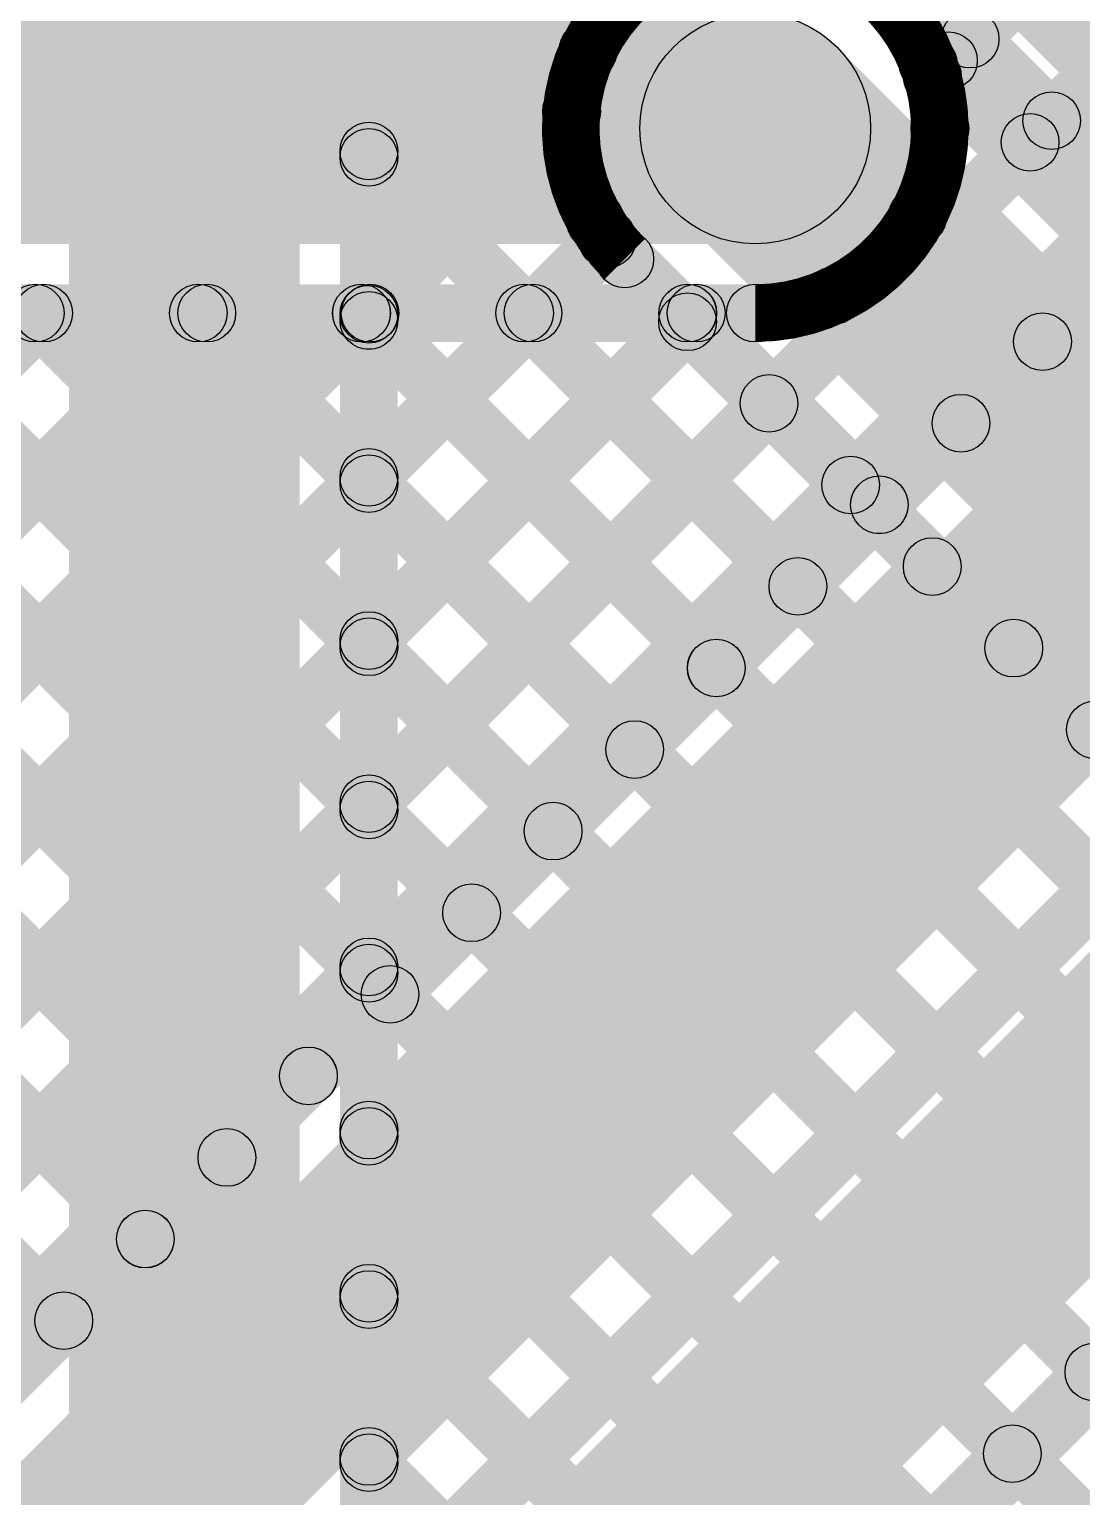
# Model space of a CAD drawing. Header units: millimetres. Extents: x -0.08 to 5.25, y -0.08 to 2.73.
# Drawn here: x 3.4231 to 3.6056, y 0.9328 to 1.1872 of the extents above; entities that cross this region are included whole.
import ezdxf

# ---------------------------------------------------------------- set-up
doc = ezdxf.new("R2010")
doc.units = ezdxf.units.MM
doc.header["$MEASUREMENT"] = 0
for name, color, linetype in [('BottomLayer', 5, 'Continuous'), ('TopLayer', 1, 'Continuous'), ('ViaHoleLayer', 16, 'Continuous')]:
    doc.layers.add(name, color=color, linetype=linetype)

msp = doc.modelspace()

# ---------------------------------------------------------------- hatches: boundary and pattern name
at = {"layer": 'BottomLayer'}
for points in [[(3.47, 0.42125), (3.43, 0.42125), (3.43, 1.598), (3.47, 1.598)], [(3.49186, 1.29686), (3.52014, 1.32514), (3.64814, 1.19714), (3.61986, 1.16886)], [(3.487, 0.42125), (3.477, 0.42125), (3.477, 1.28983), (3.487, 1.28983)], [(3.487, 0.42125), (3.477, 0.42125), (3.477, 1.28983), (3.487, 1.28983)], [(3.47989, 1.28478), (3.48696, 1.29185), (3.61488, 1.16394), (3.60781, 1.15686)], [(3.47989, 1.28478), (3.48696, 1.29185), (3.61488, 1.16394), (3.60781, 1.15686)], [(3.48554, 1.16256), (3.47846, 1.16963), (3.54029, 1.23146), (3.54736, 1.22439)], [(3.48554, 1.16256), (3.47846, 1.16963), (3.54029, 1.23146), (3.54736, 1.22439)], [(3.47846, 1.21804), (3.48554, 1.22512), (3.52355, 1.1871), (3.51648, 1.18003)], [(3.47846, 1.21804), (3.48554, 1.22511), (3.52355, 1.1871), (3.51648, 1.18003)], [(3.47846, 1.18976), (3.48554, 1.19683), (3.52481, 1.15756), (3.51774, 1.15049)], [(3.47846, 1.18976), (3.48554, 1.19683), (3.52482, 1.15755), (3.51774, 1.15048)], [(3.56809, 1.18909), (3.57516, 1.19616), (4.34479, 0.42654), (4.33772, 0.41946)], [(3.56809, 1.18909), (3.57516, 1.19616), (3.67454, 1.09679), (3.66746, 1.08972)], [(3.58604, 1.17821), (3.57897, 1.18529), (3.58271, 1.18903), (3.58979, 1.18196)], [(3.58604, 1.17822), (3.57897, 1.18529), (3.58271, 1.18903), (3.58978, 1.18196)], [(3.53486, 1.15586), (3.56314, 1.18414), (4.34214, 0.40514), (4.31386, 0.37686)], [(3.48554, 1.13428), (3.47846, 1.14135), (3.5136, 1.17649), (3.52067, 1.16941)], [(3.48554, 1.13428), (3.47846, 1.14135), (3.5136, 1.17649), (3.52067, 1.16942)], [(3.60018, 1.16407), (3.59311, 1.17114), (3.59686, 1.17489), (3.60393, 1.16782)], [(3.60018, 1.16407), (3.59311, 1.17114), (3.59686, 1.17489), (3.60393, 1.16782)], [(3.47846, 1.16148), (3.48554, 1.16855), (4.46455, 0.18954), (4.45748, 0.18246)], [(3.47846, 1.16147), (3.48554, 1.16854), (3.67454, 0.97954), (3.66746, 0.97247)], [(3.48554, 1.10599), (3.47846, 1.11307), (3.51981, 1.15441), (3.52688, 1.14734)], [(3.48554, 1.106), (3.47846, 1.11307), (3.51981, 1.15441), (3.52688, 1.14734)], [(3.52284, 1.14384), (3.52991, 1.15091), (4.30888, 0.37194), (4.30181, 0.36486)], [(3.52284, 1.14384), (3.52991, 1.15091), (3.67454, 1.00628), (3.66746, 0.99921)], [(3.47846, 1.13319), (3.48554, 1.14026), (4.38979, 0.23601), (4.38272, 0.22894)], [(3.47846, 1.13319), (3.48554, 1.14026), (3.67454, 0.95126), (3.66746, 0.94419)], [(3.48554, 1.07771), (3.47846, 1.08478), (3.53371, 1.14003), (3.54079, 1.13296)], [(3.48554, 1.07771), (3.47846, 1.08478), (3.53371, 1.14003), (3.54078, 1.13296)], [(3.48554, 1.04943), (3.47846, 1.0565), (3.54786, 1.12589), (3.55493, 1.11882)], [(3.48554, 1.04943), (3.47846, 1.0565), (3.54786, 1.12589), (3.55493, 1.11882)], [(3.47846, 1.10491), (3.48554, 1.11198), (4.28198, 0.31554), (4.27491, 0.30846)], [(3.47846, 1.1049), (3.48554, 1.11198), (3.67454, 0.92297), (3.66746, 0.9159)], [(3.48554, 1.02114), (3.47846, 1.02821), (3.562, 1.11175), (3.56907, 1.10468)], [(3.48554, 1.02114), (3.47846, 1.02821), (3.562, 1.11175), (3.56907, 1.10468)], [(3.48554, 0.99286), (3.47846, 0.99993), (3.57614, 1.0976), (3.58321, 1.09053)], [(3.48554, 0.99286), (3.47846, 0.99993), (3.57614, 1.0976), (3.58321, 1.09053)], [(3.47846, 1.07662), (3.48554, 1.08369), (4.25369, 0.31554), (4.24662, 0.30846)], [(3.47846, 1.07662), (3.48554, 1.08369), (3.67454, 0.89469), (3.66746, 0.88762)], [(3.48554, 0.96457), (3.47846, 0.97164), (3.59028, 1.08346), (3.59735, 1.07639)], [(3.48554, 0.96457), (3.47846, 0.97164), (3.59028, 1.08346), (3.59735, 1.07639)], [(3.48554, 0.93629), (3.47846, 0.94336), (3.60442, 1.06932), (3.6115, 1.06225)], [(3.48554, 0.93629), (3.47846, 0.94336), (3.60442, 1.06932), (3.6115, 1.06225)], [(3.47846, 1.04834), (3.48554, 1.05541), (4.22541, 0.31554), (4.21834, 0.30846)], [(3.47846, 1.04834), (3.48554, 1.05541), (3.67454, 0.86641), (3.66746, 0.85934)], [(3.48554, 0.908), (3.47846, 0.91508), (3.61857, 1.05518), (3.62564, 1.04811)], [(3.48554, 0.908), (3.47846, 0.91508), (3.61857, 1.05518), (3.62564, 1.04811)], [(3.48554, 0.87972), (3.47846, 0.88679), (3.63271, 1.04104), (3.63978, 1.03396)], [(3.48554, 0.87972), (3.47846, 0.88679), (3.63271, 1.04104), (3.63978, 1.03397)], [(3.47846, 1.02005), (3.48554, 1.02713), (4.19713, 0.31554), (4.19005, 0.30846)], [(3.47846, 1.02005), (3.48554, 1.02712), (3.67454, 0.83812), (3.66746, 0.83105)], [(3.48554, 0.85144), (3.47846, 0.85851), (3.64685, 1.02689), (3.65392, 1.01982)], [(3.48554, 0.85144), (3.47846, 0.85851), (3.64685, 1.02689), (3.65392, 1.01982)], [(3.48554, 0.82315), (3.47846, 0.83022), (3.66099, 1.01275), (3.66806, 1.00568)], [(3.48554, 0.82315), (3.47846, 0.83022), (3.66099, 1.01275), (3.66806, 1.00568)], [(3.47846, 0.99177), (3.48554, 0.99884), (4.16884, 0.31554), (4.16177, 0.30846)], [(3.47846, 0.99177), (3.48554, 0.99884), (3.67454, 0.80984), (3.66746, 0.80277)], [(3.47846, 0.96349), (3.48554, 0.97056), (4.14056, 0.31554), (4.13349, 0.30846)], [(3.47846, 0.96348), (3.48554, 0.97055), (3.67454, 0.78155), (3.66746, 0.77448)], [(3.47846, 0.9352), (3.48554, 0.94227), (4.11227, 0.31554), (4.1052, 0.30846)], [(3.47846, 0.9352), (3.48554, 0.94227), (3.67454, 0.75327), (3.66746, 0.7462)]]:
    msp.add_hatch(color=5, dxfattribs=at).paths.add_polyline_path(points)
h = msp.add_hatch(color=5, dxfattribs=at)
edge = h.paths.add_edge_path()
edge.add_arc((3.58625, 1.1855), 0.005, 0, 360)
h = msp.add_hatch(color=5, dxfattribs=at)
edge = h.paths.add_edge_path()
edge.add_arc((3.58625, 1.1855), 0.005, 0, 360)
h = msp.add_hatch(color=5, dxfattribs=at)
edge = h.paths.add_edge_path()
edge.add_arc((3.52002, 1.18356), 0.005, 0, 360)
h = msp.add_hatch(color=5, dxfattribs=at)
edge = h.paths.add_edge_path()
edge.add_arc((3.52002, 1.18356), 0.005, 0, 360)
h = msp.add_hatch(color=5, dxfattribs=at)
edge = h.paths.add_edge_path()
edge.add_arc((3.549, 1.17), 0.02, 0, 360)
h = msp.add_hatch(color=5, dxfattribs=at)
edge = h.paths.add_edge_path()
edge.add_arc((3.5825, 1.18175), 0.005, 0, 360)
h = msp.add_hatch(color=5, dxfattribs=at)
edge = h.paths.add_edge_path()
edge.add_arc((3.5825, 1.18175), 0.005, 0, 360)
h = msp.add_hatch(color=5, dxfattribs=at)
edge = h.paths.add_edge_path()
edge.add_arc((3.549, 1.17), 0.01181, 0, 360)
h = msp.add_hatch(color=5, dxfattribs=at)
edge = h.paths.add_edge_path()
edge.add_arc((3.51714, 1.17295), 0.005, 0, 360)
h = msp.add_hatch(color=5, dxfattribs=at)
edge = h.paths.add_edge_path()
edge.add_arc((3.51714, 1.17295), 0.005, 0, 360)
h = msp.add_hatch(color=5, dxfattribs=at)
edge = h.paths.add_edge_path()
edge.add_arc((3.60039, 1.17135), 0.005, 0, 360)
h = msp.add_hatch(color=5, dxfattribs=at)
edge = h.paths.add_edge_path()
edge.add_arc((3.60039, 1.17135), 0.005, 0, 360)
h = msp.add_hatch(color=5, dxfattribs=at)
edge = h.paths.add_edge_path()
edge.add_arc((3.59665, 1.16761), 0.005, 0, 360)
h = msp.add_hatch(color=5, dxfattribs=at)
edge = h.paths.add_edge_path()
edge.add_arc((3.59665, 1.16761), 0.005, 0, 360)
h = msp.add_hatch(color=5, dxfattribs=at)
edge = h.paths.add_edge_path()
edge.add_arc((3.482, 1.1661), 0.005, 0, 360)
h = msp.add_hatch(color=5, dxfattribs=at)
edge = h.paths.add_edge_path()
edge.add_arc((3.482, 1.1661), 0.005, 0, 360)
h = msp.add_hatch(color=5, dxfattribs=at)
edge = h.paths.add_edge_path()
edge.add_arc((3.482, 1.16501), 0.005, 0, 360)
h = msp.add_hatch(color=5, dxfattribs=at)
edge = h.paths.add_edge_path()
edge.add_arc((3.482, 1.16501), 0.005, 0, 360)
h = msp.add_hatch(color=5, dxfattribs=at)
edge = h.paths.add_edge_path()
edge.add_arc((3.52128, 1.15402), 0.005, 0, 360)
h = msp.add_hatch(color=5, dxfattribs=at)
edge = h.paths.add_edge_path()
edge.add_arc((3.52128, 1.15401), 0.005, 0, 360)
h = msp.add_hatch(color=5, dxfattribs=at)
edge = h.paths.add_edge_path()
edge.add_arc((3.52334, 1.15087), 0.005, 0, 360)
h = msp.add_hatch(color=5, dxfattribs=at)
edge = h.paths.add_edge_path()
edge.add_arc((3.52334, 1.15087), 0.005, 0, 360)
h = msp.add_hatch(color=5, dxfattribs=at)
edge = h.paths.add_edge_path()
edge.add_arc((3.52637, 1.14737), 0.005, 0, 360)
h = msp.add_hatch(color=5, dxfattribs=at)
edge = h.paths.add_edge_path()
edge.add_arc((3.52637, 1.14737), 0.005, 0, 360)
h = msp.add_hatch(color=5, dxfattribs=at)
edge = h.paths.add_edge_path()
edge.add_arc((3.52637, 1.14737), 0.005, 0, 360)
h = msp.add_hatch(color=5, dxfattribs=at)
edge = h.paths.add_edge_path()
edge.add_arc((3.52637, 1.14737), 0.005, 0, 360)
h = msp.add_hatch(color=5, dxfattribs=at)
edge = h.paths.add_edge_path()
edge.add_arc((3.482, 1.13781), 0.005, 0, 360)
h = msp.add_hatch(color=5, dxfattribs=at)
edge = h.paths.add_edge_path()
edge.add_arc((3.482, 1.13781), 0.005, 0, 360)
h = msp.add_hatch(color=5, dxfattribs=at)
edge = h.paths.add_edge_path()
edge.add_arc((3.482, 1.13673), 0.005, 0, 360)
h = msp.add_hatch(color=5, dxfattribs=at)
edge = h.paths.add_edge_path()
edge.add_arc((3.482, 1.13672), 0.005, 0, 360)
h = msp.add_hatch(color=5, dxfattribs=at)
edge = h.paths.add_edge_path()
edge.add_arc((3.53725, 1.1365), 0.005, 0, 360)
h = msp.add_hatch(color=5, dxfattribs=at)
edge = h.paths.add_edge_path()
edge.add_arc((3.53725, 1.1365), 0.005, 0, 360)
h = msp.add_hatch(color=5, dxfattribs=at)
edge = h.paths.add_edge_path()
edge.add_arc((3.55139, 1.12235), 0.005, 0, 360)
h = msp.add_hatch(color=5, dxfattribs=at)
edge = h.paths.add_edge_path()
edge.add_arc((3.55139, 1.12235), 0.005, 0, 360)
h = msp.add_hatch(color=5, dxfattribs=at)
edge = h.paths.add_edge_path()
edge.add_arc((3.482, 1.10953), 0.005, 0, 360)
h = msp.add_hatch(color=5, dxfattribs=at)
edge = h.paths.add_edge_path()
edge.add_arc((3.482, 1.10953), 0.005, 0, 360)
h = msp.add_hatch(color=5, dxfattribs=at)
edge = h.paths.add_edge_path()
edge.add_arc((3.482, 1.10844), 0.005, 0, 360)
h = msp.add_hatch(color=5, dxfattribs=at)
edge = h.paths.add_edge_path()
edge.add_arc((3.482, 1.10844), 0.005, 0, 360)
h = msp.add_hatch(color=5, dxfattribs=at)
edge = h.paths.add_edge_path()
edge.add_arc((3.56553, 1.10821), 0.005, 0, 360)
h = msp.add_hatch(color=5, dxfattribs=at)
edge = h.paths.add_edge_path()
edge.add_arc((3.56553, 1.10821), 0.005, 0, 360)
h = msp.add_hatch(color=5, dxfattribs=at)
edge = h.paths.add_edge_path()
edge.add_arc((3.57968, 1.09407), 0.005, 0, 360)
h = msp.add_hatch(color=5, dxfattribs=at)
edge = h.paths.add_edge_path()
edge.add_arc((3.57968, 1.09407), 0.005, 0, 360)
h = msp.add_hatch(color=5, dxfattribs=at)
edge = h.paths.add_edge_path()
edge.add_arc((3.482, 1.08125), 0.005, 0, 360)
h = msp.add_hatch(color=5, dxfattribs=at)
edge = h.paths.add_edge_path()
edge.add_arc((3.482, 1.08125), 0.005, 0, 360)
h = msp.add_hatch(color=5, dxfattribs=at)
edge = h.paths.add_edge_path()
edge.add_arc((3.482, 1.08016), 0.005, 0, 360)
h = msp.add_hatch(color=5, dxfattribs=at)
edge = h.paths.add_edge_path()
edge.add_arc((3.482, 1.08016), 0.005, 0, 360)
h = msp.add_hatch(color=5, dxfattribs=at)
edge = h.paths.add_edge_path()
edge.add_arc((3.59382, 1.07993), 0.005, 0, 360)
h = msp.add_hatch(color=5, dxfattribs=at)
edge = h.paths.add_edge_path()
edge.add_arc((3.59382, 1.07993), 0.005, 0, 360)
h = msp.add_hatch(color=5, dxfattribs=at)
edge = h.paths.add_edge_path()
edge.add_arc((3.60796, 1.06578), 0.005, 0, 360)
h = msp.add_hatch(color=5, dxfattribs=at)
edge = h.paths.add_edge_path()
edge.add_arc((3.60796, 1.06578), 0.005, 0, 360)
h = msp.add_hatch(color=5, dxfattribs=at)
edge = h.paths.add_edge_path()
edge.add_arc((3.482, 1.05296), 0.005, 0, 360)
h = msp.add_hatch(color=5, dxfattribs=at)
edge = h.paths.add_edge_path()
edge.add_arc((3.482, 1.05296), 0.005, 0, 360)
h = msp.add_hatch(color=5, dxfattribs=at)
edge = h.paths.add_edge_path()
edge.add_arc((3.482, 1.05187), 0.005, 0, 360)
h = msp.add_hatch(color=5, dxfattribs=at)
edge = h.paths.add_edge_path()
edge.add_arc((3.482, 1.05187), 0.005, 0, 360)
h = msp.add_hatch(color=5, dxfattribs=at)
edge = h.paths.add_edge_path()
edge.add_arc((3.482, 1.02468), 0.005, 0, 360)
h = msp.add_hatch(color=5, dxfattribs=at)
edge = h.paths.add_edge_path()
edge.add_arc((3.482, 1.02468), 0.005, 0, 360)
h = msp.add_hatch(color=5, dxfattribs=at)
edge = h.paths.add_edge_path()
edge.add_arc((3.482, 1.02359), 0.005, 0, 360)
h = msp.add_hatch(color=5, dxfattribs=at)
edge = h.paths.add_edge_path()
edge.add_arc((3.482, 1.02359), 0.005, 0, 360)
h = msp.add_hatch(color=5, dxfattribs=at)
edge = h.paths.add_edge_path()
edge.add_arc((3.482, 0.99639), 0.005, 0, 360)
h = msp.add_hatch(color=5, dxfattribs=at)
edge = h.paths.add_edge_path()
edge.add_arc((3.482, 0.99639), 0.005, 0, 360)
h = msp.add_hatch(color=5, dxfattribs=at)
edge = h.paths.add_edge_path()
edge.add_arc((3.482, 0.99531), 0.005, 0, 360)
h = msp.add_hatch(color=5, dxfattribs=at)
edge = h.paths.add_edge_path()
edge.add_arc((3.482, 0.9953), 0.005, 0, 360)
h = msp.add_hatch(color=5, dxfattribs=at)
edge = h.paths.add_edge_path()
edge.add_arc((3.482, 0.96811), 0.005, 0, 360)
h = msp.add_hatch(color=5, dxfattribs=at)
edge = h.paths.add_edge_path()
edge.add_arc((3.482, 0.96811), 0.005, 0, 360)
h = msp.add_hatch(color=5, dxfattribs=at)
edge = h.paths.add_edge_path()
edge.add_arc((3.482, 0.96702), 0.005, 0, 360)
h = msp.add_hatch(color=5, dxfattribs=at)
edge = h.paths.add_edge_path()
edge.add_arc((3.482, 0.96702), 0.005, 0, 360)
h = msp.add_hatch(color=5, dxfattribs=at)
edge = h.paths.add_edge_path()
edge.add_arc((3.482, 0.93982), 0.005, 0, 360)
h = msp.add_hatch(color=5, dxfattribs=at)
edge = h.paths.add_edge_path()
edge.add_arc((3.482, 0.93982), 0.005, 0, 360)
h = msp.add_hatch(color=5, dxfattribs=at)
edge = h.paths.add_edge_path()
edge.add_arc((3.482, 0.93874), 0.005, 0, 360)
h = msp.add_hatch(color=5, dxfattribs=at)
edge = h.paths.add_edge_path()
edge.add_arc((3.482, 0.93873), 0.005, 0, 360)
at = {"layer": 'TopLayer'}
for points in [[(3.12775, 0.66336), (3.12068, 0.67043), (3.79579, 1.34554), (3.80286, 1.33846)], [(3.12775, 0.69165), (3.12068, 0.69872), (3.7675, 1.34554), (3.77457, 1.33846)], [(3.58325, 1.17543), (3.57618, 1.1825), (3.73922, 1.34554), (3.74629, 1.33846)], [(3.13494, 0.66212), (3.12786, 0.66919), (3.79781, 1.33914), (3.80488, 1.33206)], [(3.16814, 0.62886), (3.13986, 0.65714), (3.80986, 1.32714), (3.83814, 1.29886)], [(3.50573, 1.27563), (3.5128, 1.2827), (3.63062, 1.16488), (3.62355, 1.15781)], [(3.50573, 1.27563), (3.5128, 1.2827), (3.63062, 1.16488), (3.62355, 1.15781)], [(3.58325, 1.17543), (3.57618, 1.1825), (3.66746, 1.27378), (3.67454, 1.26671)], [(3.23414, 0.59786), (3.20586, 0.62614), (3.84086, 1.26114), (3.86914, 1.23286)], [(3.12775, 0.69165), (3.12068, 0.69872), (3.66746, 1.2455), (3.67454, 1.23843)], [(3.25554, 0.59315), (3.24846, 0.60022), (3.86678, 1.21854), (3.87385, 1.21146)], [(3.25554, 0.59521), (3.24846, 0.60228), (3.86472, 1.21854), (3.87179, 1.21146)], [(3.12775, 0.66336), (3.12068, 0.67043), (3.66746, 1.21721), (3.67454, 1.21014)], [(3.13494, 0.66212), (3.12786, 0.66919), (3.66746, 1.20879), (3.67454, 1.20172)], [(3.162, 1.15), (3.162, 1.19), (3.549, 1.19), (3.549, 1.15)], [(3.57546, 1.17762), (3.58253, 1.18469), (3.61648, 1.15074), (3.60941, 1.14367)], [(3.57546, 1.17762), (3.58253, 1.18469), (3.61648, 1.15074), (3.60941, 1.14366)], [(3.57359, 1.1512), (3.58066, 1.15827), (3.60234, 1.1366), (3.59527, 1.12952)], [(3.57359, 1.1512), (3.58066, 1.15827), (3.60234, 1.13659), (3.59527, 1.12952)], [(3.55903, 1.13748), (3.5661, 1.14455), (3.5882, 1.12245), (3.58113, 1.11538)], [(3.55903, 1.13748), (3.5661, 1.14455), (3.5882, 1.12245), (3.58113, 1.11538)], [(3.162, 1.133), (3.162, 1.143), (3.549, 1.143), (3.549, 1.133)], [(3.162, 1.133), (3.162, 1.143), (3.549, 1.143), (3.549, 1.133)], [(3.12775, 0.80478), (3.12068, 0.81185), (3.45037, 1.14154), (3.45744, 1.13446)], [(3.12775, 0.80478), (3.12068, 0.81185), (3.45037, 1.14154), (3.45744, 1.13446)], [(3.19653, 0.84528), (3.18946, 0.85235), (3.47865, 1.14154), (3.48572, 1.13446)], [(3.19653, 0.84528), (3.18946, 0.85235), (3.47865, 1.14154), (3.48572, 1.13446)], [(3.21621, 0.83667), (3.20914, 0.84374), (3.50693, 1.14154), (3.51401, 1.13446)], [(3.21621, 0.83667), (3.20914, 0.84374), (3.50693, 1.14154), (3.514, 1.13446)], [(3.22316, 0.81534), (3.21609, 0.82241), (3.53522, 1.14154), (3.54229, 1.13446)], [(3.22316, 0.81534), (3.21609, 0.82241), (3.53522, 1.14154), (3.54229, 1.13446)], [(3.30748, 1.13446), (3.31455, 1.14154), (3.46092, 0.99517), (3.45385, 0.9881)], [(3.30749, 1.13446), (3.31456, 1.14154), (3.46092, 0.99517), (3.45385, 0.9881)], [(3.33577, 1.13446), (3.34284, 1.14154), (3.47506, 1.00932), (3.46799, 1.00224)], [(3.33577, 1.13446), (3.34284, 1.14154), (3.47506, 1.00931), (3.46799, 1.00224)], [(3.36235, 1.06766), (3.35527, 1.07473), (3.42208, 1.14154), (3.42915, 1.13446)], [(3.36235, 1.06766), (3.35527, 1.07473), (3.42208, 1.14154), (3.42915, 1.13446)], [(3.36405, 1.13446), (3.37113, 1.14154), (3.4892, 1.02346), (3.48213, 1.01639)], [(3.36405, 1.13446), (3.37112, 1.14154), (3.4892, 1.02346), (3.48213, 1.01639)], [(3.39234, 1.13446), (3.39941, 1.14154), (3.50335, 1.0376), (3.49627, 1.03053)], [(3.39234, 1.13446), (3.39941, 1.14154), (3.50334, 1.0376), (3.49627, 1.03053)], [(3.42062, 1.13446), (3.42769, 1.14154), (3.51749, 1.05174), (3.51042, 1.04467)], [(3.42062, 1.13446), (3.42769, 1.14154), (3.51749, 1.05174), (3.51041, 1.04467)], [(3.4489, 1.13446), (3.45597, 1.14154), (3.53163, 1.06588), (3.52456, 1.05881)], [(3.44891, 1.13446), (3.45598, 1.14154), (3.53163, 1.06588), (3.52456, 1.05881)], [(3.47719, 1.13446), (3.48426, 1.14154), (3.54577, 1.08003), (3.5387, 1.07296)], [(3.47719, 1.13446), (3.48426, 1.14154), (3.54577, 1.08002), (3.5387, 1.07295)], [(3.50547, 1.13446), (3.51254, 1.14154), (3.55991, 1.09417), (3.55284, 1.0871)], [(3.50548, 1.13446), (3.51255, 1.14154), (3.55991, 1.09417), (3.55284, 1.0871)], [(3.53376, 1.13446), (3.54083, 1.14154), (3.57406, 1.10831), (3.56699, 1.10124)], [(3.53376, 1.13446), (3.54083, 1.14154), (3.57405, 1.10831), (3.56698, 1.10124)], [(3.35409, 1.05958), (3.36116, 1.06665), (3.44678, 0.98103), (3.43971, 0.97396)], [(3.35409, 1.05957), (3.36116, 1.06665), (3.44677, 0.98103), (3.4397, 0.97396)], [(3.3414, 1.04398), (3.34847, 1.05105), (3.43263, 0.96689), (3.42556, 0.95982)], [(3.3414, 1.04398), (3.34847, 1.05105), (3.43263, 0.96689), (3.42556, 0.95982)], [(3.60417, 0.95092), (3.61124, 0.95799), (3.87554, 0.69369), (3.86846, 0.68662)], [(3.59003, 0.93677), (3.5971, 0.94385), (3.87554, 0.66541), (3.86846, 0.65834)]]:
    msp.add_hatch(color=1, dxfattribs=at).paths.add_polyline_path(points)
h = msp.add_hatch(color=1, dxfattribs=at)
edge = h.paths.add_edge_path()
edge.add_arc((3.549, 1.17), 0.02, 0, 360)
h = msp.add_hatch(color=1, dxfattribs=at)
edge = h.paths.add_edge_path()
edge.add_arc((3.57899, 1.18116), 0.005, 0, 360)
h = msp.add_hatch(color=1, dxfattribs=at)
edge = h.paths.add_edge_path()
edge.add_arc((3.57899, 1.18115), 0.005, 0, 360)
h = msp.add_hatch(color=1, dxfattribs=at)
edge = h.paths.add_edge_path()
edge.add_arc((3.57972, 1.17896), 0.005, 0, 360)
h = msp.add_hatch(color=1, dxfattribs=at)
edge = h.paths.add_edge_path()
edge.add_arc((3.57972, 1.17897), 0.005, 0, 360)
h = msp.add_hatch(color=1, dxfattribs=at)
edge = h.paths.add_edge_path()
edge.add_arc((3.549, 1.17), 0.01181, 0, 360)
h = msp.add_hatch(color=1, dxfattribs=at)
edge = h.paths.add_edge_path()
edge.add_arc((3.581, 1.17), 0.005, 0, 360)
h = msp.add_hatch(color=1, dxfattribs=at)
edge = h.paths.add_edge_path()
edge.add_arc((3.581, 1.17), 0.005, 0, 360)
h = msp.add_hatch(color=1, dxfattribs=at)
edge = h.paths.add_edge_path()
edge.add_arc((3.581, 1.17), 0.005, 0, 360)
h = msp.add_hatch(color=1, dxfattribs=at)
edge = h.paths.add_edge_path()
edge.add_arc((3.581, 1.17), 0.005, 0, 360)
h = msp.add_hatch(color=1, dxfattribs=at)
edge = h.paths.add_edge_path()
edge.add_arc((3.57713, 1.15474), 0.005, 0, 360)
h = msp.add_hatch(color=1, dxfattribs=at)
edge = h.paths.add_edge_path()
edge.add_arc((3.57712, 1.15474), 0.005, 0, 360)
h = msp.add_hatch(color=1, dxfattribs=at)
edge = h.paths.add_edge_path()
edge.add_arc((3.56256, 1.14102), 0.005, 0, 360)
h = msp.add_hatch(color=1, dxfattribs=at)
edge = h.paths.add_edge_path()
edge.add_arc((3.56256, 1.14102), 0.005, 0, 360)
h = msp.add_hatch(color=1, dxfattribs=at)
edge = h.paths.add_edge_path()
edge.add_arc((3.42416, 1.138), 0.005, 0, 360)
h = msp.add_hatch(color=1, dxfattribs=at)
edge = h.paths.add_edge_path()
edge.add_arc((3.42416, 1.138), 0.005, 0, 360)
h = msp.add_hatch(color=1, dxfattribs=at)
edge = h.paths.add_edge_path()
edge.add_arc((3.42562, 1.138), 0.005, 0, 360)
h = msp.add_hatch(color=1, dxfattribs=at)
edge = h.paths.add_edge_path()
edge.add_arc((3.42562, 1.138), 0.005, 0, 360)
h = msp.add_hatch(color=1, dxfattribs=at)
edge = h.paths.add_edge_path()
edge.add_arc((3.45244, 1.138), 0.005, 0, 360)
h = msp.add_hatch(color=1, dxfattribs=at)
edge = h.paths.add_edge_path()
edge.add_arc((3.45244, 1.138), 0.005, 0, 360)
h = msp.add_hatch(color=1, dxfattribs=at)
edge = h.paths.add_edge_path()
edge.add_arc((3.4539, 1.138), 0.005, 0, 360)
h = msp.add_hatch(color=1, dxfattribs=at)
edge = h.paths.add_edge_path()
edge.add_arc((3.4539, 1.138), 0.005, 0, 360)
h = msp.add_hatch(color=1, dxfattribs=at)
edge = h.paths.add_edge_path()
edge.add_arc((3.48072, 1.138), 0.005, 0, 360)
h = msp.add_hatch(color=1, dxfattribs=at)
edge = h.paths.add_edge_path()
edge.add_arc((3.48073, 1.138), 0.005, 0, 360)
h = msp.add_hatch(color=1, dxfattribs=at)
edge = h.paths.add_edge_path()
edge.add_arc((3.48219, 1.138), 0.005, 0, 360)
h = msp.add_hatch(color=1, dxfattribs=at)
edge = h.paths.add_edge_path()
edge.add_arc((3.48218, 1.138), 0.005, 0, 360)
h = msp.add_hatch(color=1, dxfattribs=at)
edge = h.paths.add_edge_path()
edge.add_arc((3.50901, 1.138), 0.005, 0, 360)
h = msp.add_hatch(color=1, dxfattribs=at)
edge = h.paths.add_edge_path()
edge.add_arc((3.50901, 1.138), 0.005, 0, 360)
h = msp.add_hatch(color=1, dxfattribs=at)
edge = h.paths.add_edge_path()
edge.add_arc((3.51047, 1.138), 0.005, 0, 360)
h = msp.add_hatch(color=1, dxfattribs=at)
edge = h.paths.add_edge_path()
edge.add_arc((3.51047, 1.138), 0.005, 0, 360)
h = msp.add_hatch(color=1, dxfattribs=at)
edge = h.paths.add_edge_path()
edge.add_arc((3.5373, 1.138), 0.005, 0, 360)
h = msp.add_hatch(color=1, dxfattribs=at)
edge = h.paths.add_edge_path()
edge.add_arc((3.53729, 1.138), 0.005, 0, 360)
h = msp.add_hatch(color=1, dxfattribs=at)
edge = h.paths.add_edge_path()
edge.add_arc((3.53875, 1.138), 0.005, 0, 360)
h = msp.add_hatch(color=1, dxfattribs=at)
edge = h.paths.add_edge_path()
edge.add_arc((3.53875, 1.138), 0.005, 0, 360)
h = msp.add_hatch(color=1, dxfattribs=at)
edge = h.paths.add_edge_path()
edge.add_arc((3.549, 1.138), 0.005, 0, 360)
h = msp.add_hatch(color=1, dxfattribs=at)
edge = h.paths.add_edge_path()
edge.add_arc((3.549, 1.138), 0.005, 0, 360)
h = msp.add_hatch(color=1, dxfattribs=at)
edge = h.paths.add_edge_path()
edge.add_arc((3.549, 1.138), 0.005, 0, 360)
h = msp.add_hatch(color=1, dxfattribs=at)
edge = h.paths.add_edge_path()
edge.add_arc((3.549, 1.138), 0.005, 0, 360)
h = msp.add_hatch(color=1, dxfattribs=at)
edge = h.paths.add_edge_path()
edge.add_arc((3.5988, 1.13306), 0.005, 0, 360)
h = msp.add_hatch(color=1, dxfattribs=at)
edge = h.paths.add_edge_path()
edge.add_arc((3.5988, 1.13306), 0.005, 0, 360)
h = msp.add_hatch(color=1, dxfattribs=at)
edge = h.paths.add_edge_path()
edge.add_arc((3.58466, 1.11892), 0.005, 0, 360)
h = msp.add_hatch(color=1, dxfattribs=at)
edge = h.paths.add_edge_path()
edge.add_arc((3.58466, 1.11892), 0.005, 0, 360)
h = msp.add_hatch(color=1, dxfattribs=at)
edge = h.paths.add_edge_path()
edge.add_arc((3.57052, 1.10478), 0.005, 0, 360)
h = msp.add_hatch(color=1, dxfattribs=at)
edge = h.paths.add_edge_path()
edge.add_arc((3.57052, 1.10477), 0.005, 0, 360)
h = msp.add_hatch(color=1, dxfattribs=at)
edge = h.paths.add_edge_path()
edge.add_arc((3.55638, 1.09063), 0.005, 0, 360)
h = msp.add_hatch(color=1, dxfattribs=at)
edge = h.paths.add_edge_path()
edge.add_arc((3.55638, 1.09063), 0.005, 0, 360)
h = msp.add_hatch(color=1, dxfattribs=at)
edge = h.paths.add_edge_path()
edge.add_arc((3.54224, 1.07649), 0.005, 0, 360)
h = msp.add_hatch(color=1, dxfattribs=at)
edge = h.paths.add_edge_path()
edge.add_arc((3.54223, 1.07649), 0.005, 0, 360)
h = msp.add_hatch(color=1, dxfattribs=at)
edge = h.paths.add_edge_path()
edge.add_arc((3.52809, 1.06235), 0.005, 0, 360)
h = msp.add_hatch(color=1, dxfattribs=at)
edge = h.paths.add_edge_path()
edge.add_arc((3.52809, 1.06235), 0.005, 0, 360)
h = msp.add_hatch(color=1, dxfattribs=at)
edge = h.paths.add_edge_path()
edge.add_arc((3.51395, 1.04821), 0.005, 0, 360)
h = msp.add_hatch(color=1, dxfattribs=at)
edge = h.paths.add_edge_path()
edge.add_arc((3.51395, 1.04821), 0.005, 0, 360)
h = msp.add_hatch(color=1, dxfattribs=at)
edge = h.paths.add_edge_path()
edge.add_arc((3.49981, 1.03406), 0.005, 0, 360)
h = msp.add_hatch(color=1, dxfattribs=at)
edge = h.paths.add_edge_path()
edge.add_arc((3.49981, 1.03406), 0.005, 0, 360)
h = msp.add_hatch(color=1, dxfattribs=at)
edge = h.paths.add_edge_path()
edge.add_arc((3.48567, 1.01992), 0.005, 0, 360)
h = msp.add_hatch(color=1, dxfattribs=at)
edge = h.paths.add_edge_path()
edge.add_arc((3.48567, 1.01992), 0.005, 0, 360)
h = msp.add_hatch(color=1, dxfattribs=at)
edge = h.paths.add_edge_path()
edge.add_arc((3.47153, 1.00578), 0.005, 0, 360)
h = msp.add_hatch(color=1, dxfattribs=at)
edge = h.paths.add_edge_path()
edge.add_arc((3.47152, 1.00578), 0.005, 0, 360)
h = msp.add_hatch(color=1, dxfattribs=at)
edge = h.paths.add_edge_path()
edge.add_arc((3.45738, 0.99164), 0.005, 0, 360)
h = msp.add_hatch(color=1, dxfattribs=at)
edge = h.paths.add_edge_path()
edge.add_arc((3.45738, 0.99164), 0.005, 0, 360)
h = msp.add_hatch(color=1, dxfattribs=at)
edge = h.paths.add_edge_path()
edge.add_arc((3.44324, 0.9775), 0.005, 0, 360)
h = msp.add_hatch(color=1, dxfattribs=at)
edge = h.paths.add_edge_path()
edge.add_arc((3.44324, 0.97749), 0.005, 0, 360)
h = msp.add_hatch(color=1, dxfattribs=at)
edge = h.paths.add_edge_path()
edge.add_arc((3.4291, 0.96335), 0.005, 0, 360)
h = msp.add_hatch(color=1, dxfattribs=at)
edge = h.paths.add_edge_path()
edge.add_arc((3.4291, 0.96335), 0.005, 0, 360)
h = msp.add_hatch(color=1, dxfattribs=at)
edge = h.paths.add_edge_path()
edge.add_arc((3.60771, 0.95445), 0.005, 0, 360)
h = msp.add_hatch(color=1, dxfattribs=at)
edge = h.paths.add_edge_path()
edge.add_arc((3.59356, 0.94031), 0.005, 0, 360)
at = {"layer": 'ViaHoleLayer'}
h = msp.add_hatch(color=16, dxfattribs=at)
edge = h.paths.add_edge_path()
edge.add_arc((3.549, 1.17), 0.00591, 0, 360)

# ---------------------------------------------------------------- linework, layer by layer
at = {"layer": 'BottomLayer', "const_width": 0.01}
msp.add_lwpolyline([(3.52637, 1.14737, -1), (3.57163, 1.19263)], format="xyb", dxfattribs=at)
msp.add_lwpolyline([(3.52637, 1.14737, -1), (3.57163, 1.19263)], format="xyb", dxfattribs=at)
at = {"layer": 'BottomLayer'}
for centre, radius in [((3.58625, 1.1855), 0.005), ((3.58625, 1.1855), 0.005), ((3.52002, 1.18356), 0.005), ((3.52002, 1.18356), 0.005), ((3.549, 1.17), 0.02), ((3.5825, 1.18175), 0.005), ((3.5825, 1.18175), 0.005), ((3.51714, 1.17295), 0.005), ((3.51714, 1.17295), 0.005), ((3.60039, 1.17135), 0.005), ((3.60039, 1.17135), 0.005), ((3.59665, 1.16761), 0.005), ((3.59665, 1.16761), 0.005), ((3.482, 1.1661), 0.005), ((3.482, 1.1661), 0.005), ((3.482, 1.16501), 0.005), ((3.482, 1.16501), 0.005), ((3.52128, 1.15402), 0.005), ((3.52128, 1.15401), 0.005), ((3.52334, 1.15087), 0.005), ((3.52334, 1.15087), 0.005), ((3.52637, 1.14737), 0.005), ((3.52637, 1.14737), 0.005), ((3.52637, 1.14737), 0.005), ((3.52637, 1.14737), 0.005), ((3.482, 1.13781), 0.005), ((3.482, 1.13781), 0.005), ((3.482, 1.13673), 0.005), ((3.482, 1.13672), 0.005), ((3.53725, 1.1365), 0.005), ((3.53725, 1.1365), 0.005), ((3.55139, 1.12235), 0.005), ((3.55139, 1.12235), 0.005), ((3.482, 1.10953), 0.005), ((3.482, 1.10953), 0.005), ((3.482, 1.10844), 0.005), ((3.482, 1.10844), 0.005), ((3.56553, 1.10821), 0.005), ((3.56553, 1.10821), 0.005), ((3.57968, 1.09407), 0.005), ((3.57968, 1.09407), 0.005), ((3.482, 1.08125), 0.005), ((3.482, 1.08125), 0.005), ((3.482, 1.08016), 0.005), ((3.482, 1.08016), 0.005), ((3.59382, 1.07993), 0.005), ((3.59382, 1.07993), 0.005), ((3.60796, 1.06578), 0.005), ((3.60796, 1.06578), 0.005), ((3.482, 1.05296), 0.005), ((3.482, 1.05296), 0.005), ((3.482, 1.05187), 0.005), ((3.482, 1.05187), 0.005), ((3.482, 1.02468), 0.005), ((3.482, 1.02468), 0.005), ((3.482, 1.02359), 0.005), ((3.482, 1.02359), 0.005), ((3.482, 0.99639), 0.005), ((3.482, 0.99639), 0.005), ((3.482, 0.99531), 0.005), ((3.482, 0.9953), 0.005), ((3.482, 0.96811), 0.005), ((3.482, 0.96811), 0.005), ((3.482, 0.96702), 0.005), ((3.482, 0.96702), 0.005), ((3.482, 0.93982), 0.005), ((3.482, 0.93982), 0.005), ((3.482, 0.93874), 0.005), ((3.482, 0.93873), 0.005)]:
    msp.add_circle(centre, radius, dxfattribs=at)
at = {"layer": 'TopLayer', "const_width": 0.01}
for points in [[(3.549, 1.202, -0.414214), (3.581, 1.17)], [(3.549, 1.202, -0.414214), (3.581, 1.17)], [(3.581, 1.17, -0.414214), (3.549, 1.138)], [(3.581, 1.17, -0.414214), (3.549, 1.138)]]:
    msp.add_lwpolyline(points, format="xyb", dxfattribs=at)
at = {"layer": 'TopLayer'}
for centre, radius in [((3.549, 1.17), 0.02), ((3.57899, 1.18116), 0.005), ((3.57899, 1.18115), 0.005), ((3.57972, 1.17896), 0.005), ((3.57972, 1.17897), 0.005), ((3.581, 1.17), 0.005), ((3.581, 1.17), 0.005), ((3.581, 1.17), 0.005), ((3.581, 1.17), 0.005), ((3.57712, 1.15474), 0.005), ((3.57713, 1.15474), 0.005), ((3.56256, 1.14102), 0.005), ((3.56256, 1.14102), 0.005), ((3.42416, 1.138), 0.005), ((3.42416, 1.138), 0.005), ((3.42562, 1.138), 0.005), ((3.42562, 1.138), 0.005), ((3.45244, 1.138), 0.005), ((3.45244, 1.138), 0.005), ((3.4539, 1.138), 0.005), ((3.4539, 1.138), 0.005), ((3.48072, 1.138), 0.005), ((3.48073, 1.138), 0.005), ((3.48218, 1.138), 0.005), ((3.48219, 1.138), 0.005), ((3.50901, 1.138), 0.005), ((3.50901, 1.138), 0.005), ((3.51047, 1.138), 0.005), ((3.51047, 1.138), 0.005), ((3.53729, 1.138), 0.005), ((3.5373, 1.138), 0.005), ((3.53875, 1.138), 0.005), ((3.53875, 1.138), 0.005), ((3.549, 1.138), 0.005), ((3.549, 1.138), 0.005), ((3.549, 1.138), 0.005), ((3.549, 1.138), 0.005), ((3.5988, 1.13306), 0.005), ((3.5988, 1.13306), 0.005), ((3.58466, 1.11892), 0.005), ((3.58466, 1.11892), 0.005), ((3.57052, 1.10478), 0.005), ((3.57052, 1.10477), 0.005), ((3.55638, 1.09063), 0.005), ((3.55638, 1.09063), 0.005), ((3.54223, 1.07649), 0.005), ((3.54224, 1.07649), 0.005), ((3.52809, 1.06235), 0.005), ((3.52809, 1.06235), 0.005), ((3.51395, 1.04821), 0.005), ((3.51395, 1.04821), 0.005), ((3.49981, 1.03406), 0.005), ((3.49981, 1.03406), 0.005), ((3.48567, 1.01992), 0.005), ((3.48567, 1.01992), 0.005), ((3.47152, 1.00578), 0.005), ((3.47153, 1.00578), 0.005), ((3.45738, 0.99164), 0.005), ((3.45738, 0.99164), 0.005), ((3.44324, 0.9775), 0.005), ((3.44324, 0.97749), 0.005), ((3.4291, 0.96335), 0.005), ((3.4291, 0.96335), 0.005), ((3.60771, 0.95445), 0.005), ((3.59356, 0.94031), 0.005)]:
    msp.add_circle(centre, radius, dxfattribs=at)

doc.saveas('drawing.dxf')
